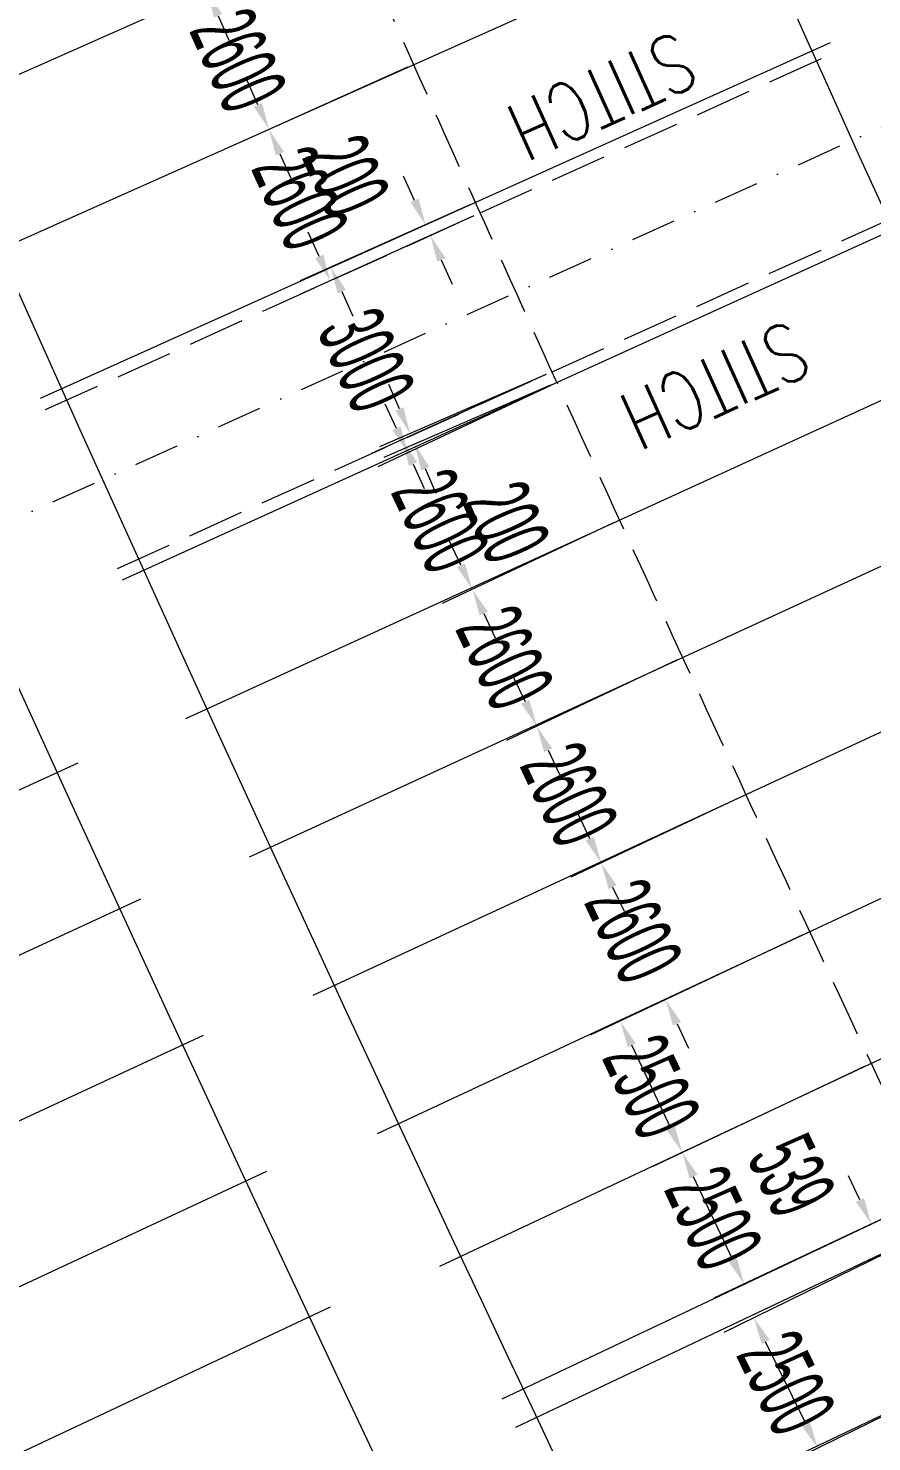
# Model space of a CAD drawing. Header units: millimetres. Extents: x 27228149 to 29012050, y 40856015 to 42918728.
# Drawn here: x 27440625 to 27455137, y 42328236 to 42352546 of the extents above; entities that cross this region are included whole.
import ezdxf

# ---------------------------------------------------------------- set-up
doc = ezdxf.new("R2010")
doc.units = ezdxf.units.MM
doc.header["$LTSCALE"] = 0.05
doc.linetypes.add('DGN Style 3', pattern=[27349.722329, 19535.51595, -7814.20638])
doc.linetypes.add('DGN Style 4', pattern=[31276.361035, 15628.41276, -7814.20638, 19.535516, -7814.20638])
doc.layers.get('Defpoints').update_dxf_attribs({"lineweight": 0})
for name, color, linetype, lineweight in [('InnerEdge_NB', 7, 'Continuous', 0), ('InnerEdge_SB', 7, 'Continuous', 0), ('InnerEdge_SB_Ramp', 7, 'Continuous', 0), ('OuterEdge_SB', 7, 'Continuous', 0), ('OuterEdge_SBRamp', 7, 'Continuous', 0), ('PlacementCurve_NB', 1, 'DGN Style 3', 0), ('PlacementCurve_SB', 1, 'DGN Style 3', 0), ('S-_ANOT----_A-', 7, 'Continuous', 0), ('S-_ANOT----_T-', 7, 'Continuous', 0), ('S-_GRIDLINE_E- Adjusted', 6, 'DGN Style 4', 0), ('S-_SEG-----_E-NB', 3, 'Continuous', 13), ('S-_SEG-----_E-SB', 3, 'Continuous', 13), ('S-_WALLLBW-_E-', 40, 'Continuous', 13)]:
    doc.layers.add(name, color=color, linetype=linetype, lineweight=lineweight)
doc.styles.add('Styletxt', font='txt.shx')
doc.styles.add('StyleWORKING', font='WORKING.shx')
doc.dimstyles.new('dim300', dxfattribs={"dimtxt": 750, "dimasz": 750, "dimexe": 375, "dimexo": 375, "dimgap": 375, "dimtad": 1, "dimdec": 0, "dimzin": 11, "dimdsep": 46, "dimtxsty": 'StyleWORKING', "dimsah": 1, "dimcen": 0.09, "dimclrd": 7, "dimclre": 7, "dimadec": 4, "dimazin": 3, "dimtfac": 1, "dimtdec": 0, "dimtmove": 0, "dimatfit": 3, "dimfxl": 1, "dimtolj": 1, "dimtzin": 0, "dimlwd": 0, "dimlwe": 0, "dimarcsym": 0})

# ---------------------------------------------------------------- blocks, each defined once
blk = doc.blocks.new('*D369')
at = {"layer": 'Defpoints', "color": 0, "linetype": 'Continuous', "transparency": 16777216}
for p in [(27445142, 42356676), (27446194, 42354299), (27443702, 42353181)]:
    blk.add_point(p, dxfattribs=at)
at = {"layer": 'S-_ANOT----_A-', "linetype": 'Continuous', "transparency": 16777216}
for p, q in [((27445037, 42356629), (27442113, 42355317)), ((27446089, 42354252), (27443178, 42352945))]:
    blk.add_line(p, q, dxfattribs=at)
at = {"layer": 'S-_ANOT----_A-', "color": 7, "linetype": 'Continuous', "lineweight": 0, "transparency": 16777216}
for p, q in [((27442450, 42355973), (27442261, 42356392)), ((27443890, 42352761), (27444079, 42352341))]:
    blk.add_line(p, q, dxfattribs=at)
at = {"layer": 'S-_ANOT----_A-', "color": 7, "linetype": 'Continuous', "transparency": 16777216}
for points in [[(27442519, 42356004), (27442380, 42355941), (27442638, 42355553)], [(27443960, 42352792), (27443821, 42352730), (27443702, 42353181)]]:
    blk.add_solid(points, dxfattribs=at)
at = {"layer": 'S-_ANOT----_A-', "color": 0, "linetype": 'Continuous', "transparency": 16777216, "insert": (27443171, 42354367), "char_height": 1150, "attachment_point": 5, "rotation": 294.1646, "style": 'StyleWORKING'}
blk.add_mtext('\\A1;{\\W0.47826;\\C0;2600}', dxfattribs=at)
blk = doc.blocks.new('*D370')
at = {"layer": 'Defpoints', "color": 0, "linetype": 'Continuous', "transparency": 16777216}
for p in [(27446194, 42354299), (27447253, 42351924), (27444766, 42350809)]:
    blk.add_point(p, dxfattribs=at)
at = {"layer": 'S-_ANOT----_A-', "linetype": 'Continuous', "transparency": 16777216}
for p, q in [((27446089, 42354252), (27443178, 42352945)), ((27447148, 42351877), (27444242, 42350573))]:
    blk.add_line(p, q, dxfattribs=at)
at = {"layer": 'S-_ANOT----_A-', "color": 7, "linetype": 'Continuous', "lineweight": 0, "transparency": 16777216}
for p, q in [((27443514, 42353600), (27443326, 42354020)), ((27444955, 42350389), (27445143, 42349969))]:
    blk.add_line(p, q, dxfattribs=at)
at = {"layer": 'S-_ANOT----_A-', "color": 7, "linetype": 'Continuous', "transparency": 16777216}
for points in [[(27443584, 42353632), (27443444, 42353569), (27443702, 42353181)], [(27445025, 42350420), (27444885, 42350357), (27444766, 42350809)]]:
    blk.add_solid(points, dxfattribs=at)
at = {"layer": 'S-_ANOT----_A-', "color": 0, "linetype": 'Continuous', "transparency": 16777216, "insert": (27444236, 42351995), "char_height": 1150, "attachment_point": 5, "rotation": 294.1646, "style": 'StyleWORKING'}
blk.add_mtext('\\A1;{\\W0.47826;\\C0;2600}', dxfattribs=at)
blk = doc.blocks.new('*D371')
at = {"layer": 'Defpoints', "color": 0, "linetype": 'Continuous', "transparency": 16777216}
for p in [(27449718, 42346454), (27450796, 42344088), (27448266, 42342896)]:
    blk.add_point(p, dxfattribs=at)
at = {"layer": 'S-_ANOT----_A-', "linetype": 'Continuous', "transparency": 16777216}
for p, q in [((27449614, 42346405), (27446637, 42345002)), ((27450692, 42344039), (27447746, 42342651))]:
    blk.add_line(p, q, dxfattribs=at)
at = {"layer": 'S-_ANOT----_A-', "color": 7, "linetype": 'Continuous', "lineweight": 0, "transparency": 16777216}
for p, q in [((27446961, 42345663), (27446765, 42346080)), ((27448462, 42342480), (27448658, 42342063))]:
    blk.add_line(p, q, dxfattribs=at)
at = {"layer": 'S-_ANOT----_A-', "color": 7, "linetype": 'Continuous', "transparency": 16777216}
for points in [[(27447031, 42345696), (27446892, 42345631), (27447157, 42345247)], [(27448531, 42342512), (27448392, 42342447), (27448266, 42342896)]]:
    blk.add_solid(points, dxfattribs=at)
at = {"layer": 'S-_ANOT----_A-', "color": 0, "linetype": 'Continuous', "transparency": 16777216, "insert": (27447713, 42344072), "char_height": 1150, "attachment_point": 5, "rotation": 295.2358, "style": 'StyleWORKING'}
blk.add_mtext('\\A1;{\\W0.47826;\\C0;2600}', dxfattribs=at)
blk = doc.blocks.new('*D372')
at = {"layer": 'Defpoints', "color": 0, "linetype": 'Continuous', "transparency": 16777216}
for p in [(27450796, 42344088), (27451881, 42341725), (27449374, 42340544)]:
    blk.add_point(p, dxfattribs=at)
at = {"layer": 'S-_ANOT----_A-', "linetype": 'Continuous', "transparency": 16777216}
for p, q in [((27450692, 42344039), (27447746, 42342651)), ((27451777, 42341676), (27448854, 42340299))]:
    blk.add_line(p, q, dxfattribs=at)
at = {"layer": 'S-_ANOT----_A-', "color": 7, "linetype": 'Continuous', "lineweight": 0, "transparency": 16777216}
for p, q in [((27448070, 42343312), (27447873, 42343728)), ((27449570, 42340128), (27449766, 42339712))]:
    blk.add_line(p, q, dxfattribs=at)
at = {"layer": 'S-_ANOT----_A-', "color": 7, "linetype": 'Continuous', "transparency": 16777216}
for points in [[(27448139, 42343344), (27448000, 42343279), (27448266, 42342896)], [(27449640, 42340161), (27449501, 42340095), (27449374, 42340544)]]:
    blk.add_solid(points, dxfattribs=at)
at = {"layer": 'S-_ANOT----_A-', "color": 0, "linetype": 'Continuous', "transparency": 16777216, "insert": (27448821, 42341720), "char_height": 1150, "attachment_point": 5, "rotation": 295.2358, "style": 'StyleWORKING'}
blk.add_mtext('\\A1;{\\W0.47826;\\C0;2600}', dxfattribs=at)
blk = doc.blocks.new('*D373')
at = {"layer": 'Defpoints', "color": 0, "linetype": 'Continuous', "transparency": 16777216}
for p in [(27451881, 42341725), (27452971, 42339365), (27450483, 42338192)]:
    blk.add_point(p, dxfattribs=at)
at = {"layer": 'S-_ANOT----_A-', "linetype": 'Continuous', "transparency": 16777216}
for p, q in [((27451777, 42341676), (27448854, 42340299)), ((27452867, 42339316), (27449962, 42337947))]:
    blk.add_line(p, q, dxfattribs=at)
at = {"layer": 'S-_ANOT----_A-', "color": 7, "linetype": 'Continuous', "lineweight": 0, "transparency": 16777216}
for p, q in [((27449178, 42340960), (27448982, 42341376)), ((27450679, 42337776), (27450875, 42337360))]:
    blk.add_line(p, q, dxfattribs=at)
at = {"layer": 'S-_ANOT----_A-', "color": 7, "linetype": 'Continuous', "transparency": 16777216}
for points in [[(27449247, 42340993), (27449109, 42340927), (27449374, 42340544)], [(27450748, 42337809), (27450609, 42337743), (27450483, 42338192)]]:
    blk.add_solid(points, dxfattribs=at)
at = {"layer": 'S-_ANOT----_A-', "color": 0, "linetype": 'Continuous', "transparency": 16777216, "insert": (27449930, 42339369), "char_height": 1150, "attachment_point": 5, "rotation": 295.2358, "style": 'StyleWORKING'}
blk.add_mtext('\\A1;{\\W0.47826;\\C0;2600}', dxfattribs=at)
blk = doc.blocks.new('*D374')
at = {"layer": 'Defpoints', "color": 0, "linetype": 'Continuous', "transparency": 16777216}
for p in [(27452971, 42339365), (27454068, 42337008), (27451591, 42335840)]:
    blk.add_point(p, dxfattribs=at)
at = {"layer": 'S-_ANOT----_A-', "linetype": 'Continuous', "transparency": 16777216}
for p, q in [((27452867, 42339316), (27449962, 42337947)), ((27453964, 42336959), (27451071, 42335595))]:
    blk.add_line(p, q, dxfattribs=at)
at = {"layer": 'S-_ANOT----_A-', "color": 7, "linetype": 'Continuous', "lineweight": 0, "transparency": 16777216}
for p, q in [((27450286, 42338608), (27450090, 42339024)), ((27451787, 42335424), (27451983, 42335008))]:
    blk.add_line(p, q, dxfattribs=at)
at = {"layer": 'S-_ANOT----_A-', "color": 7, "linetype": 'Continuous', "transparency": 16777216}
for points in [[(27450356, 42338641), (27450217, 42338576), (27450483, 42338192)], [(27451857, 42335457), (27451718, 42335392), (27451591, 42335840)]]:
    blk.add_solid(points, dxfattribs=at)
at = {"layer": 'S-_ANOT----_A-', "color": 0, "linetype": 'Continuous', "transparency": 16777216, "insert": (27451038, 42337017), "char_height": 1150, "attachment_point": 5, "rotation": 295.2358, "style": 'StyleWORKING'}
blk.add_mtext('\\A1;{\\W0.47826;\\C0;2600}', dxfattribs=at)
blk = doc.blocks.new('*D375')
at = {"layer": 'Defpoints', "color": 0, "linetype": 'Continuous', "transparency": 16777216}
for p in [(27454068, 42337008), (27450811, 42335473), (27455128, 42334744)]:
    blk.add_point(p, dxfattribs=at)
at = {"layer": 'S-_ANOT----_A-', "linetype": 'Continuous', "transparency": 16777216}
for p, q in [((27453964, 42336959), (27450291, 42335227)), ((27455024, 42334695), (27451357, 42332966))]:
    blk.add_line(p, q, dxfattribs=at)
at = {"layer": 'S-_ANOT----_A-', "color": 7, "linetype": 'Continuous', "lineweight": 0, "transparency": 16777216}
blk.add_line((27451681, 42333627), (27451007, 42335056), dxfattribs=at)
at = {"layer": 'S-_ANOT----_A-', "color": 7, "linetype": 'Continuous', "transparency": 16777216}
for points in [[(27451076, 42335089), (27450938, 42335024), (27450811, 42335473)], [(27451750, 42333660), (27451611, 42333595), (27451877, 42333211)]]:
    blk.add_solid(points, dxfattribs=at)
at = {"layer": 'S-_ANOT----_A-', "color": 0, "linetype": 'Continuous', "transparency": 16777216, "insert": (27451345, 42334342), "char_height": 1150, "attachment_point": 5, "rotation": 295.2358, "style": 'StyleWORKING'}
blk.add_mtext('\\A1;{\\W0.47826;\\C0;2500}', dxfattribs=at)
blk = doc.blocks.new('*D376')
at = {"layer": 'Defpoints', "color": 0, "linetype": 'Continuous', "transparency": 16777216}
for p in [(27456425, 42331995), (27453109, 42330368), (27457497, 42329737)]:
    blk.add_point(p, dxfattribs=at)
at = {"layer": 'S-_ANOT----_A-', "linetype": 'Continuous', "transparency": 16777216}
for p, q in [((27456321, 42331945), (27452593, 42330115)), ((27457394, 42329686), (27453694, 42327871))]:
    blk.add_line(p, q, dxfattribs=at)
at = {"layer": 'S-_ANOT----_A-', "color": 7, "linetype": 'Continuous', "lineweight": 0, "transparency": 16777216}
blk.add_line((27454008, 42328537), (27453312, 42329955), dxfattribs=at)
at = {"layer": 'S-_ANOT----_A-', "color": 7, "linetype": 'Continuous', "transparency": 16777216}
for points in [[(27453380, 42329989), (27453243, 42329921), (27453109, 42330368)], [(27454076, 42328571), (27453939, 42328503), (27454210, 42328124)]]:
    blk.add_solid(points, dxfattribs=at)
at = {"layer": 'S-_ANOT----_A-', "color": 0, "linetype": 'Continuous', "transparency": 16777216, "insert": (27453661, 42329247), "char_height": 1150, "attachment_point": 5, "rotation": 296.1388, "style": 'StyleWORKING'}
blk.add_mtext('\\A1;{\\W0.47826;\\C0;2500}', dxfattribs=at)
blk = doc.blocks.new('*D377')
at = {"layer": 'Defpoints', "color": 0, "linetype": 'Continuous', "transparency": 16777216}
for p in [(27457497, 42329737), (27454210, 42328124), (27458576, 42327482)]:
    blk.add_point(p, dxfattribs=at)
at = {"layer": 'S-_ANOT----_A-', "linetype": 'Continuous', "transparency": 16777216}
for p, q in [((27457394, 42329686), (27453694, 42327871)), ((27458472, 42327431), (27454795, 42325626))]:
    blk.add_line(p, q, dxfattribs=at)
at = {"layer": 'S-_ANOT----_A-', "color": 7, "linetype": 'Continuous', "lineweight": 0, "transparency": 16777216}
blk.add_line((27455109, 42326293), (27454413, 42327711), dxfattribs=at)
at = {"layer": 'S-_ANOT----_A-', "color": 7, "linetype": 'Continuous', "transparency": 16777216}
for points in [[(27454482, 42327745), (27454344, 42327677), (27454210, 42328124)], [(27455178, 42326326), (27455040, 42326259), (27455311, 42325880)]]:
    blk.add_solid(points, dxfattribs=at)
at = {"layer": 'S-_ANOT----_A-', "color": 0, "linetype": 'Continuous', "transparency": 16777216, "insert": (27454762, 42327002), "char_height": 1150, "attachment_point": 5, "rotation": 296.1388, "style": 'StyleWORKING'}
blk.add_mtext('\\A1;{\\W0.47826;\\C0;2500}', dxfattribs=at)
blk = doc.blocks.new('*D937')
at = {"layer": 'Defpoints', "color": 0, "linetype": 'Continuous', "transparency": 16777216}
for p in [(27456194, 42332482), (27455131, 42331979), (27456425, 42331995)]:
    blk.add_point(p, dxfattribs=at)
at = {"layer": 'S-_ANOT----_A-', "color": 7, "linetype": 'Continuous', "lineweight": 0, "transparency": 16777216}
for p, q in [((27454934, 42332395), (27454737, 42332811)), ((27455558, 42331076), (27455755, 42330661))]:
    blk.add_line(p, q, dxfattribs=at)
at = {"layer": 'S-_ANOT----_A-', "linetype": 'Continuous', "transparency": 16777216}
for p, q in [((27456090, 42332433), (27454611, 42331733)), ((27456321, 42331946), (27454842, 42331246))]:
    blk.add_line(p, q, dxfattribs=at)
at = {"layer": 'S-_ANOT----_A-', "color": 7, "linetype": 'Continuous', "transparency": 16777216}
for points in [[(27455003, 42332428), (27454865, 42332362), (27455131, 42331979)], [(27455627, 42331109), (27455489, 42331044), (27455361, 42331492)]]:
    blk.add_solid(points, dxfattribs=at)
at = {"layer": 'S-_ANOT----_A-', "color": 0, "linetype": 'Continuous', "transparency": 16777216, "insert": (27453757, 42332811), "char_height": 1150, "attachment_point": 5, "rotation": 295.3222, "style": 'StyleWORKING'}
blk.add_mtext('\\A1;{\\W0.47826;\\C0;539}', dxfattribs=at)
blk = doc.blocks.new('*D938')
at = {"layer": 'Defpoints', "color": 0, "linetype": 'Continuous', "transparency": 16777216}
for p in [(27448317, 42349552), (27448399, 42349369), (27447461, 42349166)]:
    blk.add_point(p, dxfattribs=at)
at = {"layer": 'S-_ANOT----_A-', "color": 7, "linetype": 'Continuous', "lineweight": 0, "transparency": 16777216}
for p, q in [((27447272, 42349586), (27447083, 42350005)), ((27447732, 42348565), (27447921, 42348145))]:
    blk.add_line(p, q, dxfattribs=at)
at = {"layer": 'S-_ANOT----_A-', "linetype": 'Continuous', "transparency": 16777216}
for p, q in [((27448212, 42349505), (27446937, 42348930)), ((27448294, 42349322), (27447019, 42348748))]:
    blk.add_line(p, q, dxfattribs=at)
at = {"layer": 'S-_ANOT----_A-', "color": 7, "linetype": 'Continuous', "transparency": 16777216}
for points in [[(27447342, 42349617), (27447202, 42349554), (27447461, 42349166)], [(27447802, 42348596), (27447662, 42348533), (27447543, 42348984)]]:
    blk.add_solid(points, dxfattribs=at)
at = {"layer": 'S-_ANOT----_A-', "color": 0, "linetype": 'Continuous', "transparency": 16777216, "insert": (27446090, 42350006), "char_height": 1150, "attachment_point": 5, "rotation": 294.2442, "style": 'StyleWORKING'}
blk.add_mtext('\\A1;{\\W0.47826;\\C0;200}', dxfattribs=at)
blk = doc.blocks.new('*D939')
at = {"layer": 'Defpoints', "color": 0, "linetype": 'Continuous', "transparency": 16777216}
for p in [(27449638, 42346637), (27449718, 42346454), (27447193, 42345578)]:
    blk.add_point(p, dxfattribs=at)
at = {"layer": 'S-_ANOT----_A-', "linetype": 'Continuous', "transparency": 16777216}
for p, q in [((27449533, 42346592), (27446666, 42345349)), ((27449612, 42346408), (27446745, 42345166))]:
    blk.add_line(p, q, dxfattribs=at)
at = {"layer": 'S-_ANOT----_A-', "color": 7, "linetype": 'Continuous', "lineweight": 0, "transparency": 16777216}
for p, q in [((27447011, 42346000), (27446828, 42346422)), ((27447456, 42344973), (27447639, 42344551))]:
    blk.add_line(p, q, dxfattribs=at)
at = {"layer": 'S-_ANOT----_A-', "color": 7, "linetype": 'Continuous', "transparency": 16777216}
for points in [[(27447081, 42346030), (27446940, 42345970), (27447193, 42345578)], [(27447526, 42345003), (27447385, 42344942), (27447273, 42345395)]]:
    blk.add_solid(points, dxfattribs=at)
at = {"layer": 'S-_ANOT----_A-', "color": 0, "linetype": 'Continuous', "transparency": 16777216, "insert": (27448851, 42344052), "char_height": 1150, "attachment_point": 5, "rotation": 293.4285, "style": 'StyleWORKING'}
blk.add_mtext('\\A1;{\\W0.47826;\\C0;200}', dxfattribs=at)
blk = doc.blocks.new('*D1084')
at = {"layer": 'Defpoints', "color": 0, "linetype": 'Continuous', "transparency": 16777216}
for p in [(27447253, 42351924), (27448317, 42349552), (27445831, 42348436)]:
    blk.add_point(p, dxfattribs=at)
at = {"layer": 'S-_ANOT----_A-', "linetype": 'Continuous', "transparency": 16777216}
for p, q in [((27447148, 42351877), (27444242, 42350573)), ((27448212, 42349505), (27445306, 42348201))]:
    blk.add_line(p, q, dxfattribs=at)
at = {"layer": 'S-_ANOT----_A-', "color": 7, "linetype": 'Continuous', "lineweight": 0, "transparency": 16777216}
for p, q in [((27444578, 42351228), (27444390, 42351648)), ((27446019, 42348017), (27446207, 42347597))]:
    blk.add_line(p, q, dxfattribs=at)
at = {"layer": 'S-_ANOT----_A-', "color": 7, "linetype": 'Continuous', "transparency": 16777216}
for points in [[(27444648, 42351260), (27444508, 42351197), (27444766, 42350809)], [(27446089, 42348048), (27445949, 42347985), (27445831, 42348436)]]:
    blk.add_solid(points, dxfattribs=at)
at = {"layer": 'S-_ANOT----_A-', "color": 0, "linetype": 'Continuous', "transparency": 16777216, "insert": (27445300, 42349623), "char_height": 1150, "attachment_point": 5, "rotation": 294.1646, "style": 'StyleWORKING'}
blk.add_mtext('\\A1;{\\W0.47826;\\C0;2600}', dxfattribs=at)
blk = doc.blocks.new('*D1085')
at = {"layer": 'Defpoints', "color": 0, "linetype": 'Continuous', "transparency": 16777216}
for p in [(27448399, 42349369), (27449635, 42346636), (27447057, 42345470)]:
    blk.add_point(p, dxfattribs=at)
at = {"layer": 'S-_ANOT----_A-', "linetype": 'Continuous', "transparency": 16777216}
for p, q in [((27448294, 42349322), (27445297, 42347966)), ((27449530, 42346589), (27446533, 42345233))]:
    blk.add_line(p, q, dxfattribs=at)
at = {"layer": 'S-_ANOT----_A-', "color": 7, "linetype": 'Continuous', "lineweight": 0, "transparency": 16777216}
for p, q in [((27445631, 42348622), (27445441, 42349042)), ((27447246, 42345051), (27447436, 42344632))]:
    blk.add_line(p, q, dxfattribs=at)
at = {"layer": 'S-_ANOT----_A-', "color": 7, "linetype": 'Continuous', "transparency": 16777216}
for points in [[(27445701, 42348654), (27445561, 42348591), (27445820, 42348203)], [(27447316, 42345082), (27447176, 42345019), (27447057, 42345470)]]:
    blk.add_solid(points, dxfattribs=at)
at = {"layer": 'S-_ANOT----_A-', "color": 0, "linetype": 'Continuous', "transparency": 16777216, "insert": (27446440, 42346837), "char_height": 1150, "attachment_point": 5, "rotation": 294.3351, "style": 'StyleWORKING'}
blk.add_mtext('\\A1;{\\W0.47826;\\C0;3000}', dxfattribs=at)
blk = doc.blocks.new('*D1086')
at = {"layer": 'Defpoints', "color": 0, "linetype": 'Continuous', "transparency": 16777216}
for p in [(27455128, 42334744), (27451877, 42333211), (27456194, 42332482)]:
    blk.add_point(p, dxfattribs=at)
at = {"layer": 'S-_ANOT----_A-', "linetype": 'Continuous', "transparency": 16777216}
for p, q in [((27455024, 42334695), (27451357, 42332966)), ((27456090, 42332433), (27452422, 42330705))]:
    blk.add_line(p, q, dxfattribs=at)
at = {"layer": 'S-_ANOT----_A-', "color": 7, "linetype": 'Continuous', "lineweight": 0, "transparency": 16777216}
blk.add_line((27452746, 42331366), (27452073, 42332795), dxfattribs=at)
at = {"layer": 'S-_ANOT----_A-', "color": 7, "linetype": 'Continuous', "transparency": 16777216}
for points in [[(27452142, 42332828), (27452004, 42332762), (27451877, 42333211)], [(27452816, 42331399), (27452677, 42331333), (27452943, 42330950)]]:
    blk.add_solid(points, dxfattribs=at)
at = {"layer": 'S-_ANOT----_A-', "color": 0, "linetype": 'Continuous', "transparency": 16777216, "insert": (27452411, 42332081), "char_height": 1150, "attachment_point": 5, "rotation": 295.2358, "style": 'StyleWORKING'}
blk.add_mtext('\\A1;{\\W0.47826;\\C0;2500}', dxfattribs=at)

msp = doc.modelspace()

# ---------------------------------------------------------------- linework, layer by layer
at = {"layer": 'InnerEdge_NB'}
msp.add_lwpolyline([(27283724.5, 42878514.7, -0.0568157), (27345588.8, 42682480.7), (27368075.3, 42566916.3, 0.0263705), (27393633.3, 42464653, 0.0426618), (27458420.2, 42303807.1, 0.1075608), (27699785.7, 42006839.6, 0.026969), (27783127.3, 41947329.2), (27839783.5, 41911319.6)], format="xyb", dxfattribs=at)
at = {"layer": 'InnerEdge_SB', "extrusion": (0, 0, -1)}
msp.add_lwpolyline([(-27784629.2, 41949692.3, 0.026969), (-27701533.2, 42009027.3, 0.1075608), (-27460918.9, 42305070.6, 0.0691101), (-27370363.7, 42569291.8)], format="xyb", dxfattribs=at)
at = {"layer": 'InnerEdge_SB_Ramp'}
msp.add_arc((28346047, 42802241.2), 995233.3, 204.057672, 213.4027861, dxfattribs=at)
at = {"layer": 'OuterEdge_SB'}
msp.add_arc((28367638.5, 42763454), 1001850, 201.5257562, 206.7701516, dxfattribs=at)
at = {"layer": 'OuterEdge_SBRamp'}
msp.add_arc((28346047, 42802241.2), 988983.3, 202.081749, 213.4027861, dxfattribs=at)
at = {"layer": 'PlacementCurve_NB'}
msp.add_lwpolyline([(27288809.3, 42846343.4, -0.0480477), (27337834.2, 42680971.8), (27359958.8, 42567267.3, 0.0690894), (27451045.4, 42301107.2, 0.1079959), (27694979, 42000696.1, 0.0193193), (27725549.4, 41977271, 0.0146476), (27778701.6, 41940923.9), (27835716.4, 41904662.4)], format="xyb", dxfattribs=at)
at = {"layer": 'PlacementCurve_SB'}
msp.add_lwpolyline([(27305541.4, 42854039, -0.0482858), (27355899.2, 42684467.3), (27377998.9, 42570890.3, 0.0688708), (27467496.8, 42309348.2, 0.1110949), (27715510, 42007942.3, 0.028125), (27802629.8, 41947720.4), (27845874.9, 41921290)], format="xyb", dxfattribs=at)
at = {"layer": 'S-_GRIDLINE_E- Adjusted'}
msp.add_line((27388330.6, 42320556.3), (27456605.9, 42351435.2), dxfattribs=at)
at = {"layer": 'S-_SEG-----_E-NB'}
for p, q in [((27426452.6, 42333039.5), (27441484.7, 42339915.2)), ((27427545.9, 42330657.2), (27442560.5, 42337571.1)), ((27428645.2, 42328277.8), (27443642.3, 42335229.7)), ((27429750.5, 42325901.2), (27444729.9, 42332891)), ((27430861.9, 42323527.3), (27445823.6, 42330555.1))]:
    msp.add_line(p, q, dxfattribs=at)
at = {"layer": 'S-_SEG-----_E-SB'}
for p, q in [((27438695.9, 42350969.3), (27452317.8, 42357017.9)), ((27439762.9, 42348575.1), (27453369, 42354658.8)), ((27440836.1, 42346183.7), (27454426.3, 42352302.4)), ((27442248.6, 42343061), (27457302, 42349899.5)), ((27443336, 42340676.1), (27458371.5, 42347553.3)), ((27444429.5, 42338293.9), (27459447.1, 42345209.8)), ((27445529.2, 42335914.6), (27460528.7, 42342869.1)), ((27446635, 42333538.1), (27461616.3, 42340531.2)), ((27447704.1, 42331255.8), (27462667.8, 42338285.9)), ((27448778.8, 42328976.1), (27463724.8, 42336043.2)), ((27449011.2, 42328485), (27463953.4, 42335560.1)), ((27450092.9, 42326208.6), (27465017.2, 42333320.6))]:
    msp.add_line(p, q, dxfattribs=at)
at = {"layer": 'S-_SEG-----_E-SB', "linetype": 'DGN Style 3'}
for p, q in [((27440924.2, 42345988.9), (27454503.8, 42352130.3)), ((27442160.6, 42343255.5), (27457225.2, 42350068.6))]:
    msp.add_line(p, q, dxfattribs=at)
at = {"layer": 'S-_WALLLBW-_E-'}
for radius, end in [(987233.3, 213.3940806), (988633.3, 213.3940929)]:
    msp.add_arc((28346047, 42802241.2), radius, 202.081749, end, dxfattribs=at)

# ---------------------------------------------------------------- texts
at = {"layer": 'S-_ANOT----_T-', "linetype": 'Continuous', "style": 'Styletxt', "width": 0.75}
for p in [(27451797.4, 42352513.7), (27453741.2, 42347541)]:
    msp.add_text('STITCH', height=1000, rotation=204.33511, dxfattribs=at).set_placement(p)

# ---------------------------------------------------------------- dimensions: what is measured, and where the dimension line sits
at = {"layer": 'S-_ANOT----_A-', "linetype": 'Continuous'}
for base, p1, p2, angle, override, picture, middle, turn in [((27443702.2, 42353180.7), (27445142.3, 42356676.5), (27446194.4, 42354298.9), 114.16462, {"dimscale": 1000, "dimtxt": 1.15, "dimasz": 0.46, "dimexe": 0.575, "dimexo": 0.115, "dimgap": 0.2875, "dimtad": 1, "dimjust": 0, "dimtih": 0, "dimtoh": 0, "dimlfac": 1, "dimsah": 1, "dimcen": 0, "dimse1": 0, "dimse2": 0, "dimclre": 256, "dimclrt": 0, "dimtol": 0, "dimtfac": 1, "dimtofl": 0, "dimtmove": 2, "dimatfit": 3, "dimfrac": 0, "dimtolj": 1, "dimlwe": 65535}, '*D369', (27443171.3, 42354367.3), 294.16462), ((27444766.5, 42350808.5), (27446194.4, 42354298.9), (27447252.6, 42351924), 114.16462, {"dimscale": 1000, "dimtxt": 1.15, "dimasz": 0.46, "dimexe": 0.575, "dimexo": 0.115, "dimgap": 0.2875, "dimtad": 1, "dimjust": 0, "dimtih": 0, "dimtoh": 0, "dimlfac": 1, "dimsah": 1, "dimcen": 0, "dimse1": 0, "dimse2": 0, "dimclre": 256, "dimclrt": 0, "dimtol": 0, "dimtfac": 1, "dimtofl": 0, "dimtmove": 2, "dimatfit": 3, "dimfrac": 0, "dimtolj": 1, "dimlwe": 65535}, '*D370', (27444235.6, 42351995.2), 294.16462), ((27445830.8, 42348436.3), (27447252.6, 42351924), (27448316.9, 42349551.8), 114.16462, {"dimscale": 1000, "dimtxt": 1.15, "dimasz": 0.46, "dimexe": 0.575, "dimexo": 0.115, "dimgap": 0.2875, "dimtad": 1, "dimjust": 0, "dimtih": 0, "dimtoh": 0, "dimlfac": 1, "dimsah": 1, "dimcen": 0, "dimse1": 0, "dimse2": 0, "dimclre": 256, "dimclrt": 0, "dimtol": 0, "dimtfac": 1, "dimtofl": 0, "dimtmove": 2, "dimatfit": 3, "dimfrac": 0, "dimtolj": 1, "dimlwe": 65535}, '*D1084', (27445299.9, 42349623), 294.16462), ((27447461.1, 42349166.4), (27448399, 42349369.4), (27448316.9, 42349551.8), 114.24418, {"dimscale": 1000, "dimtxt": 1.15, "dimasz": 0.46, "dimexe": 0.575, "dimexo": 0.115, "dimgap": 0.2875, "dimtad": 1, "dimtih": 0, "dimtoh": 0, "dimlfac": 1, "dimsah": 1, "dimcen": 0, "dimse1": 0, "dimse2": 0, "dimclre": 256, "dimclrt": 0, "dimtol": 0, "dimtfac": 1, "dimtofl": 0, "dimtmove": 2, "dimatfit": 3, "dimfrac": 0, "dimtolj": 1, "dimlwe": 65535}, '*D938', (27446089.9, 42350005.8), 294.24418), ((27447056.7, 42345469.8), (27448399, 42349369.4), (27449635.3, 42346636), 114.33511, {"dimscale": 1000, "dimtxt": 1.15, "dimasz": 0.46, "dimexe": 0.575, "dimexo": 0.115, "dimgap": 0.2875, "dimtad": 1, "dimjust": 0, "dimtih": 0, "dimtoh": 0, "dimlfac": 1, "dimsah": 1, "dimcen": 0, "dimse1": 0, "dimse2": 0, "dimclre": 256, "dimclrt": 0, "dimtol": 0, "dimtfac": 1, "dimtofl": 0, "dimtmove": 2, "dimatfit": 3, "dimfrac": 0, "dimtolj": 1, "dimlwe": 65535}, '*D1085', (27446439.8, 42346837.1), 294.33511), ((27447193.4, 42345577.9), (27449717.8, 42346454.2), (27449638.4, 42346637.4), 113.42849, {"dimscale": 1000, "dimtxt": 1.15, "dimasz": 0.46, "dimexe": 0.575, "dimexo": 0.115, "dimgap": 0.2875, "dimtad": 1, "dimtih": 0, "dimtoh": 0, "dimlfac": 1, "dimsah": 1, "dimcen": 0, "dimse1": 0, "dimse2": 0, "dimclre": 256, "dimclrt": 0, "dimtol": 0, "dimtfac": 1, "dimtofl": 0, "dimtmove": 2, "dimatfit": 3, "dimfrac": 0, "dimtolj": 1, "dimlwe": 65535}, '*D939', (27448850.7, 42344052.2), 293.42849), ((27448265.7, 42342895.7), (27449717.8, 42346454.2), (27450796.3, 42344088.4), 115.23584, {"dimscale": 1000, "dimtxt": 1.15, "dimasz": 0.46, "dimexe": 0.575, "dimexo": 0.115, "dimgap": 0.2875, "dimtad": 1, "dimjust": 0, "dimtih": 0, "dimtoh": 0, "dimlfac": 1, "dimsah": 1, "dimcen": 0, "dimse1": 0, "dimse2": 0, "dimclre": 256, "dimclrt": 0, "dimtol": 0, "dimtfac": 1, "dimtofl": 0, "dimtmove": 2, "dimatfit": 3, "dimfrac": 0, "dimtolj": 1, "dimlwe": 65535}, '*D371', (27447712.8, 42344072.1), 295.23584), ((27449374.1, 42340543.9), (27450796.3, 42344088.4), (27451880.8, 42341725.4), 115.23584, {"dimscale": 1000, "dimtxt": 1.15, "dimasz": 0.46, "dimexe": 0.575, "dimexo": 0.115, "dimgap": 0.2875, "dimtad": 1, "dimjust": 0, "dimtih": 0, "dimtoh": 0, "dimlfac": 1, "dimsah": 1, "dimcen": 0, "dimse1": 0, "dimse2": 0, "dimclre": 256, "dimclrt": 0, "dimtol": 0, "dimtfac": 1, "dimtofl": 0, "dimtmove": 2, "dimatfit": 3, "dimfrac": 0, "dimtolj": 1, "dimlwe": 65535}, '*D372', (27448821.2, 42341720.4), 295.23584), ((27450482.6, 42338192.1), (27451880.8, 42341725.4), (27452971.4, 42339365.2), 115.23584, {"dimscale": 1000, "dimtxt": 1.15, "dimasz": 0.46, "dimexe": 0.575, "dimexo": 0.115, "dimgap": 0.2875, "dimtad": 1, "dimjust": 0, "dimtih": 0, "dimtoh": 0, "dimlfac": 1, "dimsah": 1, "dimcen": 0, "dimse1": 0, "dimse2": 0, "dimclre": 256, "dimclrt": 0, "dimtol": 0, "dimtfac": 1, "dimtofl": 0, "dimtmove": 2, "dimatfit": 3, "dimfrac": 0, "dimtolj": 1, "dimlwe": 65535}, '*D373', (27449929.6, 42339368.6), 295.23584), ((27451591.1, 42335840.3), (27452971.4, 42339365.2), (27454068.1, 42337007.8), 115.23584, {"dimscale": 1000, "dimtxt": 1.15, "dimasz": 0.46, "dimexe": 0.575, "dimexo": 0.115, "dimgap": 0.2875, "dimtad": 1, "dimjust": 0, "dimtih": 0, "dimtoh": 0, "dimlfac": 1, "dimsah": 1, "dimcen": 0, "dimse1": 0, "dimse2": 0, "dimclre": 256, "dimclrt": 0, "dimtol": 0, "dimtfac": 1, "dimtofl": 0, "dimtmove": 2, "dimatfit": 3, "dimfrac": 0, "dimtolj": 1, "dimlwe": 65535}, '*D374', (27451038.1, 42337016.8), 295.23584), ((27450810.9, 42335472.6), (27455128.4, 42334743.8), (27454068.1, 42337007.8), 115.23584, {"dimscale": 1000, "dimtxt": 1.15, "dimasz": 0.46, "dimexe": 0.575, "dimexo": 0.115, "dimgap": 0.2875, "dimtad": 1, "dimtih": 0, "dimtoh": 0, "dimlfac": 1, "dimsah": 1, "dimcen": 0, "dimse1": 0, "dimse2": 0, "dimclre": 256, "dimclrt": 0, "dimtol": 0, "dimtfac": 1, "dimtofl": 0, "dimtmove": 2, "dimatfit": 3, "dimfrac": 0, "dimtolj": 1, "dimlwe": 65535}, '*D375', (27451345.1, 42334342.5), 295.23584), ((27451876.8, 42333211.2), (27456194.2, 42332482.4), (27455128.4, 42334743.8), 115.23584, {"dimscale": 1000, "dimtxt": 1.15, "dimasz": 0.46, "dimexe": 0.575, "dimexo": 0.115, "dimgap": 0.2875, "dimtad": 1, "dimtih": 0, "dimtoh": 0, "dimlfac": 1, "dimsah": 1, "dimcen": 0, "dimse1": 0, "dimse2": 0, "dimclre": 256, "dimclrt": 0, "dimtol": 0, "dimtfac": 1, "dimtofl": 0, "dimtmove": 2, "dimatfit": 3, "dimfrac": 0, "dimtolj": 1, "dimlwe": 65535}, '*D1086', (27452410.9, 42332081.1), 295.23584), ((27455130.8, 42331979.3), (27456424.7, 42331995.3), (27456194.2, 42332482.4), 115.32219, {"dimscale": 1000, "dimtxt": 1.15, "dimasz": 0.46, "dimexe": 0.575, "dimexo": 0.115, "dimgap": 0.2875, "dimtad": 1, "dimtih": 0, "dimtoh": 0, "dimlfac": 1, "dimsah": 1, "dimcen": 0, "dimse1": 0, "dimse2": 0, "dimclre": 256, "dimclrt": 0, "dimtol": 0, "dimtfac": 1, "dimtofl": 0, "dimtmove": 2, "dimatfit": 3, "dimfrac": 0, "dimtolj": 1, "dimlwe": 65535}, '*D937', (27453757, 42332811.5), 295.32219), ((27453108.9, 42330368.1), (27457497.4, 42329737.1), (27456424.7, 42331995.3), 116.13881, {"dimscale": 1000, "dimtxt": 1.15, "dimasz": 0.46, "dimexe": 0.575, "dimexo": 0.115, "dimgap": 0.2875, "dimtad": 1, "dimtih": 0, "dimtoh": 0, "dimlfac": 1, "dimsah": 1, "dimcen": 0, "dimse1": 0, "dimse2": 0, "dimclre": 256, "dimclrt": 0, "dimtol": 0, "dimtfac": 1, "dimtofl": 0, "dimtmove": 2, "dimatfit": 3, "dimfrac": 0, "dimtolj": 1, "dimlwe": 65535}, '*D376', (27453660.8, 42329246.6), 296.13881), ((27454210.2, 42328124), (27458575.7, 42327481.6), (27457497.4, 42329737.1), 116.13881, {"dimscale": 1000, "dimtxt": 1.15, "dimasz": 0.46, "dimexe": 0.575, "dimexo": 0.115, "dimgap": 0.2875, "dimtad": 1, "dimtih": 0, "dimtoh": 0, "dimlfac": 1, "dimsah": 1, "dimcen": 0, "dimse1": 0, "dimse2": 0, "dimclre": 256, "dimclrt": 0, "dimtol": 0, "dimtfac": 1, "dimtofl": 0, "dimtmove": 2, "dimatfit": 3, "dimfrac": 0, "dimtolj": 1, "dimlwe": 65535}, '*D377', (27454762.1, 42327002.5), 296.13881)]:
    dim = msp.add_linear_dim(base=base, p1=p1, p2=p2, angle=angle, text='{\\W0.47826;\\C0;<>}', dimstyle='dim300', override=override, dxfattribs=at)
    dim.commit()
    dim.dimension.update_dxf_attribs({"geometry": picture, "text_midpoint": middle, "dimtype": 160, "text_rotation": turn})

doc.saveas('drawing.dxf')
